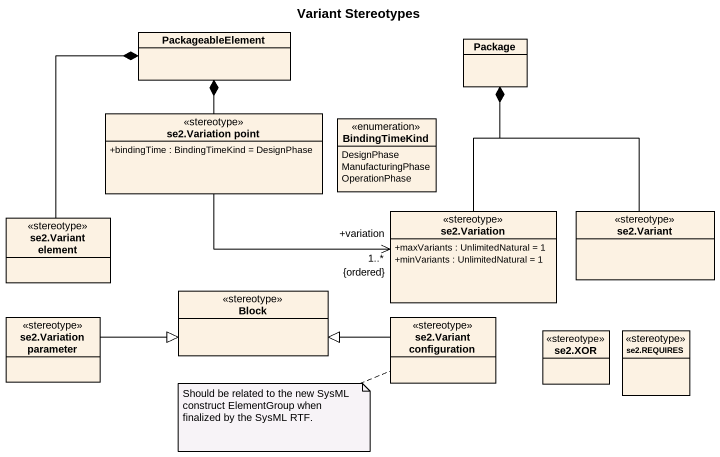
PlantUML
@startuml
title Variant Stereotypes
hide circle
hide empty members
skinparam classAttributeIconSize 0
class PackageableElement
class "Package" as Package_
class "se2.Variation point" as se2_Variation_point <<stereotype>> {
  +bindingTime : BindingTimeKind = DesignPhase
}
enum BindingTimeKind {
  DesignPhase
  ManufacturingPhase
  OperationPhase
}
class "se2.Variant element" as se2_Variant_element <<stereotype>>
class "se2.Variation" as se2_Variation <<stereotype>> {
  +maxVariants : UnlimitedNatural = 1
  +minVariants : UnlimitedNatural = 1
}
class "se2.Variant" as se2_Variant <<stereotype>>
class Block <<stereotype>>
class "se2.Variation parameter" as se2_Variation_parameter <<stereotype>>
class "se2.Variant configuration" as se2_Variant_configuration <<stereotype>>
class "se2.XOR" as se2_XOR <<stereotype>>
class "se2.REQUIRES" as se2_REQUIRES <<stereotype>>
se2_Variation_point -up-* PackageableElement
se2_Variation_point -right-> "+variation\n1..*\n{ordered}" se2_Variation
se2_Variant_element -up-* PackageableElement
se2_Variation -up-* Package_
se2_Variant -up-* Package_
se2_Variation_parameter -right-|> Block
se2_Variant_configuration -left-|> Block
note left of se2_Variant_configuration : Should be related to the new SysML construct ElementGroup when finalized by the SysML RTF.
@enduml
